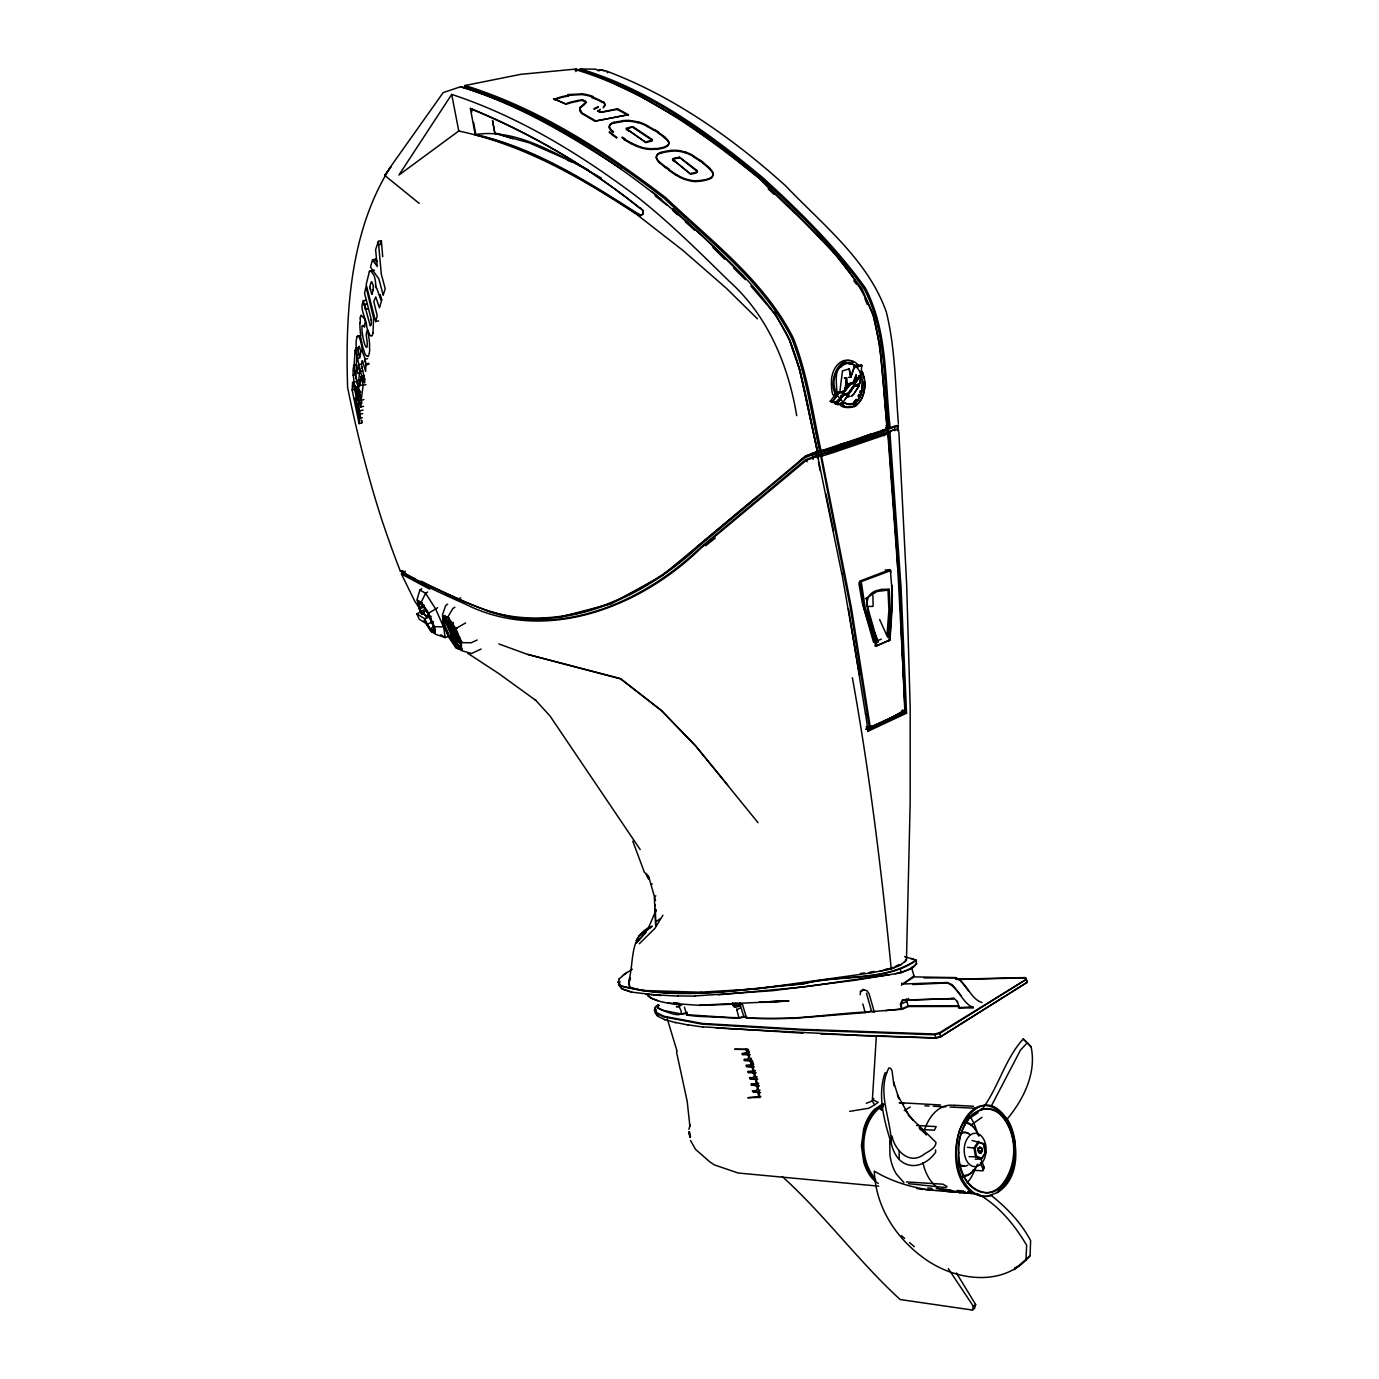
<?xml version="1.0" encoding="UTF-8"?>
<svg xmlns="http://www.w3.org/2000/svg" width="1379" height="1379" viewBox="0 0 1379 1379"><rect width="100%" height="100%" fill="white"/><g stroke="black" fill="none" stroke-linecap="round" stroke-linejoin="round"><path stroke-width="1.5" d="M856.393 380.276L855.549 381.431L856.221 375.105M875.2 1011.669C836.588 1012.479 788.96 1021.684 747.728 1017.805L745.332 1016.306L739.041 1017.719L728.733 1017.478L686.725 1014.703L684.432 1007.135M858.583 365.297C842.586 348.439 827.331 379.053 835.071 393.291C840.259 400.944 831.347 368.9 841.156 366.935A20.685 13.773 86.9 0 1 843.62 364.814A20.564 13.497 89.5 0 1 847.723 363.246A20.685 13.6 86.9 0 1 851.981 363.677C855.428 368.245 862.323 363.642 853.929 366.28M448.416 620.291C444.917 623.653 448.537 618.292 450.761 621.326M845.293 389.171L846.482 377.932L847.671 384.362A12.756 6.154 74.6 0 1 847.775 384.896M362.091 350.628L362.332 352.524M655.732 1011.686L658.111 1016.375M957.129 1191.387C928.412 1191.956 899.125 1185.974 874.286 1171.133C875.648 1207.228 896.143 1238.721 925.671 1259.423C956.319 1280.936 1003.826 1287.4 1030.079 1255.7L1030.63 1240.669C1021.218 1222.777 1006.911 1207.935 991.208 1195.386M446.865 621.791L451.743 623.946L459.276 642.873M1025.993 1259.872L1026.631 1245.237C1014.582 1224.776 998.241 1204.815 977.073 1193.542M855.583 381.328L856.945 378.294L855.566 381.345L853.308 381.535L855.497 381.362M889.714 1140.812L889.972 1155.137A40.767 28.631 -86.8 0 0 896.384 1174.046L903.917 1182.613M658.3 1005.032L655.473 1007.049L654.284 1010.307L656.732 1013.496L663.695 1016.892L701.945 1024.114L801.595 1030.027L934.738 1034.784L939.978 1033.336L1026.545 979.211L939.547 1032.716L934.772 1034.026L935.962 1038.146L940.737 1036.836L1027.389 982.158L1025.2 977.573L955.854 979.211M958.664 1152.723C955.681 1131.607 975.522 1096.443 999.31 1113.577C1018.443 1132.004 1018.081 1166.375 1000.826 1185.94A42.146 27.511 -88.8 0 1 987.261 1192.801C967.282 1192.973 958.733 1169.513 958.595 1152.689C955.613 1188.284 997.517 1212.675 1010.91 1169.961C1022.322 1146.621 1004.688 1089.91 972.057 1114.835M975.16 1159.136L981.331 1159.136L985.657 1152.62L984.192 1143.725L972.074 1140.502M459.5 642.976L461.448 642.062M361.97 420.44L361.746 422.905L359.04 423.629L352.145 389.998L352.61 382.414L355.351 381.724M453.605 634.099L448.761 636.512L443.383 623.618L447.055 621.791L454.622 640.39L459.983 643.131L452.036 623.618L446.968 621.015M369.52 348.525L369.572 344.009A28.201 6.774 78.3 0 0 367.762 331.098L367.659 330.374M875.682 646.286L889.834 639.839L892.368 595.659L890.438 570.337L888.8 569.579M354.989 387.43L355.092 385.775M841.948 392.119L839.845 391.791L842.483 370.917L849.309 368.848L850.757 377.277L854.084 367.469L861.858 365.09L860.892 374.261M876.372 1035.663L872.304 1100.994L874.545 1104.872L868.977 1108.199L849.654 1111.371M847.516 383.948L847.861 385.413L845.551 385.517L847.826 385.43L847.982 383.776M950.993 998.465L954.199 998.465L957.422 1001.516L959.163 1007.584L973.126 1006.894M897.315 429.214L897.074 426.008L889.524 428.61L886.163 427.783L889.524 428.61L898.47 424.973L898.125 428.317M887.197 632.565L888.903 609.897L888.007 590.109L889.231 589.264L890.231 610.001L888.404 637.925L887.197 632.565L887.369 636.753L879.612 619.447M935.617 1149.965L935.651 1152.206C922.137 1171.443 897.729 1170.874 891.386 1143.88C891.23 1119.248 876.372 1092.03 888.886 1067.932L890.817 1068.501L892.023 1070.845L894.023 1085.79M352.61 382.414C364.556 427.007 350.042 374.174 353.696 366.78M470.377 108.355L471.101 108.975C531.398 133.763 588.161 166.876 639.063 207.626C643.355 208.488 644.786 214.693 640.132 215.865L636.65 213.607C586.178 181.425 534.311 148.415 475.255 134.883L470.377 108.355C530.863 133.229 587.85 166.394 638.925 207.281L643.476 210.711M894.833 429.369L894.557 426.197L887.404 428.628M860.22 994.742L860.496 991.449L862.978 989.467L867.029 990.794L869.132 993.931L874.114 1011.393L902.366 1009.221L908.347 1006.532L958.612 1006.446L958.629 1007.997L973.419 1007.894M642.717 214.21L643.045 210.625M861.892 365.849L859.548 365.228L853.825 366.969M353.989 368.055L355.075 350.18L357.885 349.49M356.799 397.411L359.54 396.618M359.488 397.204L355.299 398.307L359.505 418.458L359.04 423.629M897.85 430.886C898.367 427.542 887.766 431.713 886.507 433.747M687.07 1012.238L686.501 1015.099L696.878 1016.289L739.006 1018.133L736.627 1008.963M845.344 388.878L846.482 377.932L844.258 378.122L846.62 378.122M362.677 413.545L359.936 414.269L356.368 386.999L359.126 386.31M860.065 382.535L860.737 375.915L860.031 382.776M672.969 208.729C714.856 248.927 762.863 286.332 789.374 339.113C803.595 374.726 809.042 412.873 817.195 450.14L816.92 452.864L804.44 457.897L699.877 545.429C650.492 591.177 585.196 624.842 516.28 617.826C491.183 613.603 467.877 603.606 444.831 593.211M957.302 1002.567L957.422 1001.516M375.709 285.798L375.674 286.091A10.722 3.206 77.5 0 0 374.054 275.404L370.83 270.801A14.824 4.361 76.4 0 0 369.382 271.473L366.176 284.574L375.64 321.566L378.587 320.893M375.657 286.246L375.674 286.142A2.999 0.896 77.4 0 0 375.622 286.66L375.933 287.849M359.902 372.968C355.437 375.915 356.971 363.315 360.988 364.211M363.487 406.305L360.729 407.012L361.384 401.513L356.351 378.691M859.617 366.228C863.116 362.487 859.341 368.227 854.135 367.417M358.195 350.404L358.919 346.439M362.66 384.896L359.885 385.586C356.765 378.794 361.97 371.623 358.178 364.918M363.918 399.582L361.143 400.306L363.142 385.344L361.091 376.329L363.918 375.622M359.885 385.586L361.039 376.726M362.16 360.781L361.557 364.28A5.344 1 78.2 0 0 361.539 365.021C372.658 413.528 350.8 349.421 357.351 336.321A13.962 2.724 77.4 0 1 357.885 336.08L358.023 336.114M355.075 350.18C359.195 357.816 354.248 365.918 357.109 373.657M360.488 354.093L360.16 356.489M1014.013 1164.083L1014.823 1140.709A45.714 28.649 89.8 0 0 1007.946 1120.024C964.576 1066.656 932.945 1176.253 976.539 1194.61A45.714 29.804 -87 0 0 992.001 1195.265M360.057 319.497L360.35 317.722M816.351 457.328L815.11 452.691L804.853 456.483M365.176 323.255L364.642 326.099M366.349 333.977L367.245 329.977M889.231 589.264C851.532 588.092 872.183 620.24 878.095 642.355L871.959 625.963L874.493 633.392M651.371 926.498C628.738 935.41 634.409 962.576 628.634 981.503M369.865 286.746L370.641 283.643M577.043 101.27C587.23 98.788 588.592 102.08 580.507 107.648M364.608 326.306L364.556 326.564A6.137 1.362 78.5 0 1 364.384 327.202M594.797 121.18L628.393 114.698L594.797 121.18L581.542 113.388L579.852 111.027L579.973 108.2A21.978 7.722 11.4 0 1 580.473 106.872M628.238 115.44L617.396 109.51C613.879 109.286 593.177 115.698 600.055 109.32M599.52 112.406L617.533 108.786L628.393 114.698M629.031 128.161L633.064 126.73L652.474 139.675M646.01 142.554L628.479 130.281L646.01 142.554L652.233 140.899M697.188 171.944A4.223 1.913 18.3 0 0 695.516 170.272L679.399 157.189L675.158 158.016M658.817 1005.446L657.404 1007.877C662.885 1010.411 689.276 1022.684 678.813 1006.394M690.724 174.185L674.572 161.015L690.724 174.185L694.585 173.392M365.952 299.726C356.868 304.156 366.142 317.894 366.711 325.909M734.507 1005.981L734.3 1007.015L737.179 1006.791A3.43 0.983 -16 0 0 739.213 1006.084L740.782 1004.998L740.075 1004.412M690.379 1136.037L690.138 1137.175L690.345 1136.124M688.897 1129.349L690.172 1124.764L689.914 1126.471L687.207 1101.39L676.555 1052.108M688.897 1132.004L690.069 1137.296L690.534 1136.02M373.088 290.021L372.399 292.831M782.324 1176.597C824.418 1214.658 858.427 1261.285 900.142 1299.535L972.454 1310.05L973.333 1306.275L975.642 1304.5L956.423 1272.989M859.755 392.619L860.255 390.585M901.366 985.123L913.863 975.953M372.364 293.003L372.071 294.141M464.171 88.256L465.068 85.498L520.693 74.345L575.87 69.053L585.489 71.208L602.399 77.81L639.684 95.84L681.209 119.766L722.544 148.656L759.553 178.201L796.821 214.055L835.174 254.184L861.927 288.711L873.321 315.446L879.923 346.181L887.3 428.748C865.305 437.85 841.156 447.244 817.557 451.605L808.99 412.735M373.002 333.08L373.588 318.135L365.987 286.746L364.556 293.21L370.83 317.877A6.412 1.655 78.1 0 1 371.106 319.566L371.158 319.98M375.64 321.566L377.208 315.808L373.881 301.863A5.482 1.551 77.5 0 1 373.933 301.053L375.777 296.916L379.466 307.827L381.38 301.363L376.708 288.142M979.762 1147.069L978.211 1149.414L978.728 1152.62L980.814 1153.465L982.382 1151.12L981.848 1147.931L979.762 1147.069L978.297 1149.517L978.762 1152.275L980.555 1152.999L981.9 1150.982L981.434 1148.242L979.211 1147.638M975.642 1304.5L974.574 1308.412L972.454 1310.05M940.737 1036.836L939.547 1032.716M972.54 1170.237L982.641 1170.823L984.296 1167.668L983.33 1166.893M374.571 262.544L375.553 259.131L372.537 259.752L370.486 267.078L378.88 278.954L383.138 294.934M985.468 1152.379L981.331 1159.136L975.505 1156.791L969.058 1156.671M416.992 599.693L419.905 590.022L421.819 588.678M461.189 642.286L455.018 638.305L449.916 625.015M383.259 294.899L385.206 288.711L381.293 274.059M677.727 1003.257L674.072 1003.188M619.361 978.556L618.068 982.417L621.015 986.14C680.347 1001.585 743.022 988.864 803.061 984.02C838.777 974.298 885.284 982.486 916.277 960.336L904.607 956.595M620.016 981.417L618.878 985.037L621.826 988.777L631.944 992.19L660.765 995.552M713.202 174.84L712.495 176.288A20.823 9.481 19.5 0 1 710.978 177.615L708.789 178.649A51.523 23.391 19.6 0 1 699.153 180.546L695.257 180.787A20.823 9.394 19.4 0 1 691.62 180.459M452.209 632.375L455.018 638.615L457.07 639.546L452.933 628.359L450.157 624.566L449.813 627.066L453.794 635.926L455.139 638.477L457.38 639.27M379.983 244.893L381.397 240.722L378.363 241.342L375.605 249.651L377.26 266.526L372.537 259.752M850.843 377.053L854.101 367.572M844.896 389.947L842.931 391.826M442.418 614.982L445.693 605.536L447.641 604.174M855.497 376.519L853.239 382.897L856.256 374.778L855.842 375.605M630.306 978.056L628.841 982.158L629.565 987.14L642.286 990.536M630.479 978.159L629.014 982.244L629.738 987.192M403.444 572.406L401.461 574.078L414.614 600.951L420.061 609.259M463.999 88.204L465.068 85.498C538.603 108.338 604.916 151.104 665.695 197.645C711.254 240.997 764.362 280.713 793.235 337.907C807.353 373.675 812.679 411.925 820.729 449.313L820.505 451.76L816.678 450.812M443.4 616.31L443.745 623.756L448.985 636.34L456.001 646.406L460.776 648.475L460.689 641.304M858.117 396.135L858.858 394.342M858.359 396.394L859.117 394.566M906.537 713.219L905.141 712.391L899.66 587.695L889.041 433.989L889.869 432.006L901.073 587.523L906.537 713.219L867.977 731.266L865.616 713.788M887.007 433.782L887.766 432.006L887.007 433.782L889.041 433.989M598.882 71.019L595.969 69.191L580.318 68.95L579.835 69.967C648.113 90.152 707.703 133.797 761.932 178.787C798.889 212.469 834.709 247.927 864.012 288.59C886.232 330.994 883.422 380.104 888.559 426.37L888.145 428.111M640.132 215.865L643.217 213.762M433.661 625.98L434.695 633.513L430.696 631.013L431.42 630.444M862.478 379.759C865.616 390.36 856.928 410.235 843.862 402.53C838.604 408.115 855.359 409.063 857.273 404.357C865.943 396.583 866.805 379.621 861.772 371.451C861.375 381.845 864.857 394.135 855.704 402.134M686.725 1014.703L687.242 1012.789L681.105 1013.927L662.765 1010.324L657.611 1007.549L658.955 1005.136M421.147 602.14L425.663 593.332L427.662 592.022M442.797 623.084L445.331 618.137M953.596 998.655L902.349 1000.068L900.332 1004.119L901.797 1008.911L901.039 1004.102L902.952 1000.361L906.83 998.999M372.158 335.304L372.537 334.494A29.924 7.205 79.8 0 0 372.968 332.977M796.7 415.648C788.288 365.159 768.069 316.119 729.301 281.316C699.067 251.788 669.091 221.812 635.736 195.766C579.611 153.81 518.538 116.388 451.709 94.41L398.927 175.047L458.759 130.988C523.761 144.778 581.972 178.184 636.839 214.538L682.726 250.254L726.199 288.125L757.467 318.842M849.05 383.948L848.878 384.12A11.394 8.205 77.6 0 0 848.55 384.5L847.999 385.258L851.567 382.759M817.644 458.173L817.781 455.26L883.543 433.213L888.266 433.782L896.884 552.186L904.521 696.585M867.546 1122.23L871.097 1115.714A41.801 28.425 -88.2 0 1 883.905 1104.407M745.884 1049.109L746.987 1052.298L741.919 1053.625L748.487 1054.177L749.435 1052.505L748.107 1049.419L734.766 1049.281L748.107 1049.419M991.191 1106.251L1020.46 1050.16L1027.372 1042.679L1023.201 1039.008C1005.274 1058.658 998.861 1086.014 983.434 1107.458M901.039 1004.102L906.83 1001.413L908.502 998.413M661.61 199.627C601.399 152.069 534.483 109.01 460.586 86.739L443.176 92.6L391.843 164.98C349.904 229.724 345.267 312.326 347.594 387.413C356.747 432.558 368.021 477.289 382.242 521.124C387.913 537.896 393.791 554.617 400.324 571.078C409.735 576.474 419.423 581.3 429.265 585.834M751.555 1058.331L750.59 1060.003L744.005 1059.434C751.796 1060.572 748.831 1051.263 742.298 1054.625L750.279 1054.745M902.038 984.451L914.329 976.884L955.44 977.608C966.955 982.4 970.075 998.81 982.02 1002.533M433.54 621.739L427.18 624.153L419.233 619.223L416.889 613.931L425.128 609.122L426.594 610.001L422.353 613.276L426.576 615.844L429.662 615.482L431.231 619.033M447.675 617.275L452.812 608.553L454.863 607.225M662.885 915.242L654.922 928.36L639.322 943.719M753.572 1064.416L745.987 1065.45L752.572 1066.053L753.572 1064.416L752.348 1060.692L744.367 1060.434L752.348 1060.692M964.645 1124.971L968.024 1119.558M833.192 401.703L830.261 401.358L831.813 402.358M850.791 389.619L848.723 392.756A11.032 8.343 69.6 0 1 848.206 393.36L848.051 393.498A5.154 3.62 77.3 0 1 847.499 393.911L846.413 394.239A8.119 5.24 74.3 0 1 845.861 394.222M575.026 70.398L575.87 69.053L576.836 70.036C645.286 90.79 704.807 134.366 759.829 178.908C800.596 221.261 852.084 258.89 873.2 315.619C882.888 351.955 883.146 389.757 886.956 426.956L886.697 429.627L882.922 429.8M857.755 378.225L856.376 380.328M838.053 404.133L841.638 403.995L846.189 397.859M853.187 394.877L859.238 385.637L857.807 387.861M844.448 388.706L845.086 387.706M575.853 71.57L576.836 70.036M836.898 395.497L834.433 399.169A36.44 30.079 37.7 0 1 833.881 399.91L832.864 400.961M854.29 393.256L857.531 388.24M857.945 377.932L859.065 376.381A16.686 12.876 64.8 0 1 859.496 375.846L860.168 375.226A6.205 4.482 71.5 0 0 859.841 375.502M852.722 386.792L849.774 391.222M850.567 391.705L853.446 387.309M656.266 1009.6L655.077 1012.875L657.524 1016.099L665.074 1019.805M851.136 390.757L852.032 389.378M857.359 378.863L858.117 377.691M656.197 909.812L648.251 928.308L636.115 943.236L646.286 932.152M636.115 940.478L639.304 935.6L652.095 926.309L639.304 935.6M845.913 389.895L851.326 383.655M846.447 389.085L848.499 385.982M849.567 391.533L848.93 392.481M645.475 873.131L648.389 878.888M646.458 873.631L649.147 879.026M835.071 393.929C831.141 401.048 830.847 377.76 832.02 376.329C833.295 368.003 840.535 357.695 850.085 360.815M841.466 392.86L839.897 392.825A7.722 5.223 77.2 0 0 839.501 392.946A6.895 4.671 77.2 0 0 839.104 393.101L838.535 393.515A5.206 3.723 77.5 0 0 838.173 393.756L833.157 400.789M837.553 401.548L836.363 402.289A8.533 5.792 77 0 1 835.829 402.427L834.881 402.478L835.933 402.444A7.085 4.809 77 0 0 836.329 402.323L838.26 400.755A30.148 19.358 -20 0 0 838.622 400.272L838.76 400.048A24.563 20.771 37.8 0 0 839.208 399.393L843.483 394.308A7.171 4.844 77.3 0 1 844.051 394.135L845.706 394.17M842.224 396.566L838.949 401.341M855.256 380.07L854.256 381.5M976.418 1156.102L975.091 1148.138L978.987 1142.329L978.383 1141.329L974.039 1147.862L975.505 1156.791L976.418 1156.102L981.607 1158.222M834.967 395.101L830.279 401.306M840.776 398.703L839.845 400.082M754.365 1072.155L755.399 1070.604L747.763 1071.535L754.365 1072.155L752.9 1067.087L746.315 1066.484L751.865 1066.605L752.951 1070.38M842.293 392.929L845.861 389.878M837.742 399.876L839.035 400.875M841.362 397.841L843.81 395.17A7.257 4.913 77.3 0 1 844.31 395.032L847.568 394.894A13.98 9.429 76.9 0 0 847.878 394.739L848.206 394.532A6.068 4.413 71.5 0 0 848.55 394.256L849.033 393.687A33.854 27.097 26.1 0 0 849.481 393.136L850.343 391.946M838.622 400.238L837.811 401.323M840.259 397.807L838.76 400.048M844.948 399.582L845.62 398.617M852.618 388.55L853.308 387.585M854.101 393.532L851.274 396.29A4.74 3.189 77.1 0 0 851.774 396.118L851.963 396.014M851.929 383.603L853.015 383.793A6.654 4.344 76 0 0 853.773 383.758L854.239 383.621A5.912 4.085 76.4 0 0 854.963 383.19L860.462 376.019M856.876 380.983L859.376 377.243M753.623 1072.741L756.071 1072.983L748.073 1072.586C754.485 1069.88 757.416 1078.843 749.452 1077.602L756.037 1078.24L757.105 1076.723M858.29 377.45L859.72 375.622M837.156 400.703L836.312 401.841M851.998 387.809L853.704 385.724A5.93 4.137 76 0 1 854.256 385.344L859.893 383.517L859.048 384.448M845.948 386.413L847.999 384.069M848.74 392.722L845.017 394.118A9.015 5.861 75 0 0 844.224 394.153L844.017 394.187A5.844 3.947 77.2 0 0 843.465 394.36L843.293 394.428A6.188 4.327 77.4 0 0 842.759 394.739M839.242 400.858L837.277 403.151M846.016 385L846.809 384.051M842.414 404.323L844.724 406.253M845.62 390.223L844.948 391.119M841.397 402.668C836.674 407.408 849.74 408.736 852.084 406.443M757.571 1084.739L758.674 1083.273L751.003 1084.17L757.571 1084.739L756.295 1079.309L749.711 1078.654L757.743 1079.24L756.295 1079.309M856.514 381.38L855.411 382.707M842.914 390.947L841.948 392.05M838.57 401.754L837.553 402.927M836.174 402.03L835.209 403.099M856.462 399.634L854.153 402.185M856.256 399.289L855.17 400.634A20.651 13.773 86.9 0 1 853.997 401.806M844.999 391.136L844.069 392.136A6.861 4.792 77.1 0 1 843.534 392.481L842.672 392.86M843.689 402.616L849.498 404.409L854.98 402.668M580.628 106.924L583.8 104.114M853.67 387.103L854.963 386.068A10.67 7.171 77.3 0 1 855.463 385.896L856.531 385.827M371.451 281.781L370.83 283.023A43.145 12.825 75.9 0 0 370.727 283.85M760.001 1090.099L758.846 1091.478L752.244 1090.772C760.191 1092.444 757.95 1082.722 751.193 1085.152L759.226 1085.911L756.761 1085.652M954.199 998.465L902.952 1000.361M840.19 403.323L838.139 404.633M451.743 623.946L453.484 622.894M916.914 963.645L911.226 968.161L901.366 972.764L854.773 980.297L772.137 990.743L694.93 995.948M853.118 386.31L854.601 385.206M848.895 393.842L848.757 393.98A6.171 4.465 73.1 0 1 848.171 394.497L847.74 394.773M849.498 384.672L849.826 384.345A4.826 3.396 75.4 0 1 850.291 383.983L850.602 383.845A7.533 5.068 77.1 0 1 851.119 383.69M898.867 432.213L906.692 585.144L910.192 708.03L910.157 803.647L906.468 959.974L901.418 964.352L891.213 968.937L870.235 973.022L757.209 988.829L700.756 992.156M1007.653 1118.455C1023.718 1099.08 1036.698 1072.69 1031.078 1046.833L1027.372 1042.679M840.5 396.032L841.552 395.273A7.257 4.913 77.3 0 1 842.052 395.135L842.207 395.101M619.205 978.814L626.876 972.35M904.727 962.111L906.313 960.146L905.538 959.612M856.376 403.116L853.601 405.564M652.388 140.158L646.148 141.813M841.793 573.647L817.695 456.242L806.491 460.155L700.946 548.135C640.614 607.174 545.601 644.527 465.361 604.123C443.848 594.539 422.267 584.799 401.875 572.974M842.948 395.79L844 395.152A9.412 6.361 77.3 0 1 844.413 395.032L844.689 394.946M1014.272 1269.663L1030.079 1255.7M849.361 383.638L850.291 383.052A9.239 6.223 77.2 0 1 850.826 382.897L851.102 382.862M838.329 393.687L839.535 392.981M855.17 382.948L852.205 383.638M817.419 451.364L805.75 455.932L699.463 544.86C643.597 597.245 562.546 635.081 485.822 610.259M757.157 496.474L662.523 575.353L611.173 603.761L561.132 616.741M967.075 1119.593L974.729 1113.06L973.471 1114.06M585.885 102.46L583.489 104.994M586.558 102.511L582.817 100.564M804.302 457.173L799.044 461.551M734.352 1005.446C732.301 1008.015 743.005 1004.998 740.557 1003.36M997.362 1192.525C1041.8 1165.6 996.603 1057.21 959.887 1129.608A45.386 28.321 -88.2 0 0 956.302 1152.844C956.733 1166.962 960.973 1182.027 972.143 1191.422A45.421 29.287 87.7 0 0 987.243 1196.196L996.983 1192.732L1005.722 1184.027A45.714 28.735 -87.4 0 0 1013.979 1164.066M759.605 1097.443L760.898 1096.374L747.832 1097.718L759.605 1097.443L759.036 1092.564C749.297 1091.427 752.313 1091.978 760.432 1092.668L759.036 1092.564M705.686 545.722L715.27 538.12M603.278 107.821L605.157 105.063L603.468 102.46M603.416 107.079L605.295 104.321L603.606 101.736M860.668 375.95L859.806 376.76A11.549 8.843 68.3 0 0 859.41 377.26M674.779 1003.205L675.279 1004.291L679.175 1003.309M841.811 403.857L841.207 404.254A7.602 5.154 77.1 0 1 840.707 404.443L840.862 404.409M739.42 1004.067L734.645 1005.412M904.262 1110.543L910.243 1107.009M475.255 134.883L476.307 134.418C515.849 128.626 553.772 152.948 588.075 169.772M970.747 1125.247L982.02 1117.3M676.813 1006.084C674.228 1008.773 684.294 1004.791 679.123 1005.257M879.819 1108.423L882.146 1110.336L879.699 1108.354L883.249 1106.32M882.767 1105.337C860.134 1121.006 858.186 1157.084 874.493 1177.994M656.869 921.103L660.369 918.621M880.25 1108.699L883.353 1106.475M843.603 391.395L843.19 391.653A13.687 9.257 76.8 0 1 842.741 391.86A7.36 4.982 76.9 0 1 842.259 392.067M622.498 975.539L632.289 969.196M969.403 1118.283L978.125 1112.681M836.363 393.498L837.243 393.049M858.772 384.62L858.307 384.844A5.826 3.913 77 0 1 857.807 384.982L856.687 385M654.835 896.453L655.801 895.867M455.518 628.772L465.619 622.912M599.917 110.061L597.59 111.371M854.359 406.288C862.858 401.53 865.305 390.636 864.702 381.587M433.989 626.721L430.472 628.703L434.195 630.686M405.271 571.268L403.53 572.216M423.508 607.001L419.992 608.966L422.37 614.327M847.861 394.704L847.964 394.653A6.757 4.568 77 0 1 846.965 395.015L846.827 395.049M874.545 1104.872L878.199 1102.321L873.821 1100.252M895.954 715.563L903.797 711.564M433.247 624.566L433.799 631.186L430.334 629.014L426.439 622.894M866.34 729.25L867.96 729.767L875.527 726.595L905.141 712.391L902.555 712.064L884.732 721.027M437.695 607.708L428.3 613.379C429.352 615.723 441.383 639.098 430.817 630.737L425.37 621.912M896.936 966.731L901.314 964.473M361.298 315.395L364.487 318.773A6.809 1.586 78 0 1 364.78 319.549L365.159 320.807M428.473 613.758L422.077 604.709L418.647 602.675L419.664 608.949M456.07 646.268L457.983 645.32L461.12 646.768M449.33 636.098L443.9 623.36L444.072 615.482M456.708 639.563L454.622 640.39M449.795 635.995L457.07 646.699M481.116 649.026L471.446 653.525L461.534 650.629M895.23 966.507L899.177 964.507M422.663 604.657L419.302 602.64M418.682 607.88L424.129 605.174M853.101 382.931L851.377 382.828M450.157 624.566L453.122 623.101M450.14 627.135L449.657 625.152L453.243 623.377M450.761 635.391L458.104 645.079L461.207 646.527M456.69 640.235L455.26 640.942L454.674 639.942M448.985 636.34L456.053 647.216L460.896 644.786M477.186 640.011L471.153 642.769L461.276 642.648M902.469 1008.721L908.123 1005.894L958.957 1006.015M449.295 624.859L451.709 625.635L449.623 625.308M453.794 635.926L455.398 638.184M455.139 638.305L456.587 639.287M459.983 643.131L461.431 642.407M456.57 646.958L462.068 649.044M456.053 647.216L461.655 649.25M453.122 622.377L451.657 623.101M435.385 632.927L431.11 630.599L425.577 621.86M455.363 628.979L456.415 628.462M455.156 629.048L460.672 642.338L460.931 650.009L455.846 647.63L448.416 636.719L442.952 623.584L442.59 615.827L448.244 618.43L455.415 629.083L457.018 628.29M461.034 649.561L460.793 642.028L461.827 641.511M418.096 600.417L418.854 607.967L421.181 613.207M417.492 600.71L422.008 602.726M428.748 613.293L421.715 602.882L417.803 600.554L418.975 607.725L422.077 614.396M425.646 616.93L428.938 615.293M445.383 616.051C438.608 620.171 448.675 629.944 446.072 617.758M434.781 633.22L434.299 625.842M449.037 617.637L443.038 615.982L443.383 623.618M449.744 624.773L449.985 627.049M421.405 603.037L428.473 613.431M448.623 618.809L443.659 616.775L443.986 624.015M457.207 639.011L456.328 639.408M456.983 599.675L460.741 597.865M883.077 1103.596L874.372 1109.474A42.715 29.062 -88.2 0 0 863.616 1129.229L861.41 1145.863L863.788 1162.29A42.818 29.235 -88 0 0 874.838 1181.045L878.251 1183.458M734.473 1004.843C730.008 1007.17 740.626 1007.049 740.557 1004.05A3.585 0.879 -14.5 0 0 739.885 1003.895M651.267 884.37L652.267 883.905M885.766 720.459L865.96 729.129M451.467 625.773L456.949 639.132L448.399 620.636M875.803 724.94L869.839 727.474L866.253 726.992L867.563 726.423M866.253 729.163L904.434 711.323L904.917 708.616M1014.737 1267.784L1018.598 1266.163M875.475 641.528L881.267 639.149M880.043 971.178L894.437 967.679M895.247 973.764C901.625 971.695 918.138 969.42 916.277 960.336M708.616 179.391L710.806 178.356A20.823 9.481 19.5 0 0 712.34 177.029L713.167 173.151A21.237 9.687 18.3 0 0 709.409 168.1M842.552 363.763L843.965 363.229M842.655 364.211L845.448 363.384A20.547 13.566 89.9 0 1 849.688 363.815M416.889 613.931L424.801 618.809L431.162 616.396M887.3 428.748L821.057 450.864M664.833 146.708L666.936 145.76A19.634 7.912 15.2 0 0 668.401 144.519L668.97 143.192A15.393 6.188 15 0 0 668.781 141.641A24.219 9.791 14.5 0 0 664.471 136.952M664.678 147.45L666.781 146.502A19.616 7.912 15.2 0 0 668.246 145.26L668.815 143.933A15.393 6.188 15 0 0 668.625 142.382A24.201 9.791 14.5 0 0 664.316 137.693M661.024 152.259L658.834 153.241A19.944 8.533 16.6 0 0 657.904 153.914M660.886 153.017L658.697 154A19.927 8.533 16.6 0 0 657.749 154.655A17.41 7.447 16.6 0 0 656.387 158.257A22.081 9.429 16.9 0 0 659.886 163.222M447.417 636.839L445.176 637.563L435.35 634.219M887.455 432.885L832.485 451.622L817.781 455.26M448.503 636.77L452.036 635.512M892.885 967.437L890.093 968.403M402.909 570.94L401.41 571.475L415.113 579.077M444.693 626.876L434.195 626.704M862.116 437.195L872.097 433.695M885.921 425.68L887.18 425.249M818.523 457.794L817.695 456.242L815.506 456.087L805.422 459.776L701.015 547.101C646.268 599.4 565.993 637.339 490.217 611.88C466.516 603.088 443.607 592.418 421.026 581.128M887.266 432.006L894.23 429.696L894.816 430.713M739.006 1018.133L745.177 1016.737L746.28 1018.219L793.39 1018.391L865.219 1012.634L871.321 1011.066L873.924 1011.841M403.22 573.509L401.461 574.078L429.662 589.126M817.557 451.605L821.643 450.33M838.432 445.055L844.31 443.193M614.138 122.817L611.466 123.886A18.616 7.223 12.8 0 0 610.552 124.506M614.276 122.076L611.604 123.145A18.616 7.223 12.8 0 0 610.69 123.765A17.117 6.636 12.9 0 0 609.604 127.127M848.585 396.325L846.689 397.307A8.102 5.947 74.4 0 0 846.206 397.876L846.344 397.686A9.36 6.929 72.9 0 1 846.844 397.186L849.878 396.256L848.723 396.29M849.05 368.882L850.757 377.277L848.481 377.329M738.144 1005.601L737.455 1003.274M832.588 401.237L834.726 402.444L832.278 402.496M400.324 571.078L402.03 570.596M855.428 385.861L855.497 385.844A15.703 10.567 77.4 0 0 854.928 386.034M690.276 1137.158L689.621 1131.9M359.505 418.458L362.246 417.734M360.315 410.77L363.056 410.046M358.057 397.307L355.334 398.014L359.936 414.269M681.019 1014.341L687.052 1013.186M363.142 385.344L365.952 384.638M359.367 386.672L356.609 387.361L360.729 407.012M352.145 389.998L354.868 389.309M358.695 380.035L361.488 379.328M359.781 371.468L362.591 370.779M352.972 375.243L355.73 374.554M677.141 1003.205L673.383 1003.119M367.641 358.626L364.78 359.333L366.125 364.883L368.986 364.177M353.42 365.556L356.23 364.711L356.403 365.711M368.762 363.263L365.9 363.953L366.125 364.832M357.04 358.626L359.85 357.937L358.264 351.49M355.575 348.18L358.402 347.508M732.577 1003.291L736.317 1003.205M357.161 336.597L360.005 335.924M858.41 385.792L858.152 385.844M365.349 309.396L368.279 308.741M363.022 300.381L364.073 304.38L367.331 303.656M866.271 1103.286L872.304 1100.994L873.786 1098.511M369.4 271.508L372.382 270.87A14.807 4.361 76.4 0 1 373.726 270.129L374.433 270.301M629.048 127.454L633.064 126.73M690.879 173.426L694.74 172.634A14.186 6.343 18.8 0 0 697.222 171.72M837.88 404.685L834.829 403.564L839.346 404.581M885.421 969.368L887.318 969.006M679.244 157.93L675.124 158.74A13.135 5.671 17.2 0 0 672.866 159.568M837.553 392.963L838.587 392.894A19.806 11.773 62.1 0 1 838.984 392.929L839.225 392.963M752.9 1067.087L754.313 1066.846M577.18 100.529L582.938 99.822M889.748 974.643L803.923 986.916L718.2 994.862M874.286 971.454L869.959 972.126M870.907 972.833L868.753 973.178M567.786 94.599L582.145 93.875M567.648 95.323L582.007 94.617A13.945 4.189 9 0 1 589.161 95.961A16.841 5.033 9 0 1 590.798 96.478L593.142 97.288M640.907 215.227L636.891 213.055C586.523 180.908 534.724 148.001 475.789 134.487L473.6 122.455M689 1132.056L689.655 1135.641M981.434 1148.242L977.452 1148.104M860.375 973.505L864.495 972.919M736.61 1009.945L740.109 1007.98M471.635 108.924L471.756 112.164M622.205 120.594L627.583 120.387A18.496 6.981 13.5 0 1 629.031 120.438M622.067 121.335L627.428 121.111A18.496 6.981 13.5 0 1 628.893 121.18M817.247 456.242L822.074 456.053L833.278 452.571L888.266 433.782L883.543 433.213M670.022 150.432L674.693 150.259A17.393 7.378 16.9 0 1 685.173 152.018M669.866 151.19L674.538 151A17.375 7.378 16.9 0 1 685.018 152.759M655.87 148.518L651.112 148.708A19.685 7.964 14.8 0 1 647.32 148.398L644.993 148.07A15.979 6.43 14.8 0 1 640.235 146.881M655.714 149.26L650.957 149.449M886.628 1072.81L884.973 1072.965C877.061 1096.098 884.422 1121.437 891.386 1143.88M1025.855 978.78L1025.2 977.573M699.119 181.407L695.102 181.545M885.542 1010.617L901.797 1008.911M851.188 407.305L846.275 406.96M858.496 365.211L856.031 364.97M845.396 362.918L851.153 363.987M761.725 1002.43L788.736 1000.964L769.792 1001.55M738.748 1004.033L699.636 1005.377L667.764 1003.102M856.962 385.741L859.255 385.689L857.014 385.861M837.605 391.981L839.845 391.877M772.102 1001.602L788.736 1000.964L699.325 1005.205M912.95 984.537L947.166 982.951C958.801 987.364 961.542 1002.257 972.919 1007.463M956.336 979.504L1025.838 977.883L1026.51 980.21M901.694 1103.183L904.141 1103.648L899.211 1102.683L940.461 1104.958M867.357 606.484L873.114 606.364L872.924 595.676M860.496 991.449L861.961 991.432M700.894 992.225L642.149 990.467M678.089 995.948L695.206 996.138M901.676 711.168L904.796 710.444L900.797 619.861M924.068 977.918L955.716 977.797L960.198 980.141L968.472 990.743M973.557 1106.251L954.389 1105.251M851.688 382.81L852.843 382.948M759.588 1001.826L763.794 1001.912M841.828 392.067L840.794 391.946M952.027 1191.99L965.559 1192.352L947.08 1191.249L972.626 1193.266L955.595 1191.852L960.525 1192.766L942.236 1189.215M934.772 1034.026L802.078 1029.32L702.187 1023.442L663.988 1016.271L657.042 1012.875L654.611 1009.704L655.714 1006.567L658.317 1004.774M935.962 1038.146L856.204 1035.457M678.365 996.138L645.941 994.276M855.704 1035.164L716.115 1027.993M916.621 1125.454L936.169 1126.609L934.462 1130.194L920.155 1129.487M820.867 1033.991L935.617 1037.835L940.857 1036.405L1027.389 982.158L1026.683 980.814M924.878 1105.855L929.067 1106.044M933.255 1106.251L945.804 1106.837M949.993 1107.044L975.091 1108.233M981.365 1108.526L985.554 1108.733M984.968 1152.585L983.486 1143.622M802.94 1033.181L702.756 1026.821M906.399 1181.941L943.012 1184.199L947.011 1186.612L945.735 1187.56L908.52 1183.699M815.196 452.743L817.454 451.984L799.837 369.779L789.253 339.01M977.883 1150.689L982.382 1151.12M888.61 427.611L890.11 427.731L889.972 426.163C884.853 379.69 887.628 330.374 865.254 287.815C835.864 247.082 799.975 211.539 762.932 177.805C708.599 132.608 648.768 89.17 580.318 68.95M925.085 1189.646L933.583 1190.301M974.763 1193.904L955.595 1191.852M967.506 1147.328L975.091 1148.138M866.839 726.699C878.061 727.336 897.798 713.805 903.9 710.323M885.301 569.906L890.438 570.337L890.731 572.457M859.048 582.438L890.541 570.665L889.714 569.665L859.565 581.231M927.774 1187.974L931.98 1188.319M936.186 1188.681L950.907 1189.922M957.216 1190.456L963.525 1190.991M967.73 1191.353L971.936 1191.715M878.716 1186.164L738.144 1173.012L714.253 1164.859L709.995 1161.98L695.533 1149.362L690.5 1140.467M880.853 589.436L888.007 590.109L877.01 591.505L865.426 598.727M888.938 639.735L889.834 639.839M682.088 1004.843C670.522 1003.55 657.869 1002.636 647.923 996.052L647.199 994.19M874.889 645.786L876.579 646.389M888.352 640.821L889.248 640.925M687.897 1024.804L703.29 1027.096M691.637 180.494L684.829 178.822M916.863 1188.526L922.965 1189.491M816.782 457.397L815.92 456.121L818.592 457.69M605.415 70.846L600.21 69.846M598.848 69.639L604.536 70.691M815.972 451.657L817.023 451.847M675.21 1022.408L688.449 1025.08M371.692 281.712L373.157 285.125A7.86 2.275 77.5 0 1 373.33 286.901M464.757 86.722C537.982 109.682 604.071 152.242 664.626 198.679C710.047 241.877 762.949 281.488 791.805 338.441C805.888 374.105 811.214 412.235 819.247 449.52L819.419 450.83M527.674 654.439L620.946 679.002L661.472 710.65L695.499 745.884L727.612 784.944M456.225 648.147L462.224 649.647M911.226 958.371L915.966 960.163C883.905 981.969 839.535 974.022 803.112 983.71C743.109 988.571 680.45 1001.275 621.153 985.847L618.206 982.158M664.506 1019.512L675.762 1022.684M492.579 120.628L494.871 133.453L529.226 142.83L574.164 162.636L601.33 178.063M431.144 631.582L435.23 632.737M496.664 133.315L512.747 138.745M632.254 992.363L622.17 988.95L619.223 985.227M498.888 643.941L526.847 654.163L620.154 678.468L661.248 710.323L695.602 745.763L758.019 822.694M593.28 96.564L590.936 95.754A16.841 5.033 9 0 0 589.264 95.254A13.945 4.189 9 0 0 582.11 93.806M657.731 1000.689L650.595 997.982L647.578 994.38M978.987 1142.329L984.158 1144.449M567.338 160.223L571.182 161.843M849.688 363.815L851.067 364.418M464.551 601.83L428.3 585.368M443.555 615.741L448.503 617.895L455.897 628.721L461.31 641.769L461.551 649.302M457.621 642.028L455.26 640.942M456.104 646.803L460.982 649.095L460.741 641.735M404.943 572.544L403.737 571.492M733.145 1003.912L733.956 1006.394M647.354 125.782L654.508 129.816M647.199 126.506L654.37 130.557M862.978 989.467L864.116 990.07M597.728 110.63L599.658 111.665M631.203 143.002L624.101 138.814M631.048 143.744L623.946 139.572M362.505 360.729L365.607 371.347L365.969 364.211M594.935 120.438L582.214 113.095L579.869 108.924A21.978 7.722 11.4 0 1 580.335 107.614M419.905 590.022L425.663 593.332L435.557 608.811L443.676 627.238L445.176 637.563L440.78 634.823M851.67 361.505L853.205 362.436M693.654 156.051L700.291 160.412M693.499 156.792L700.136 161.171M632.909 127.471L652.319 140.417M430.834 630.496L434.73 632.944M676.348 174.633L668.729 169.376M676.193 175.392L668.591 170.134M621.102 168.927C571.113 136.021 518.039 104.149 460.586 86.739M657.8 131.901L664.764 136.917M657.662 132.643L664.626 137.659M467.843 653.336L498.905 673.659L535.862 700.429L534.966 699.515L549.945 715.891L640.184 849.55M359.229 346.301L360.315 349.611A7.188 1.379 78.4 0 1 360.522 351.266A11.377 2.051 79.4 0 1 360.402 353.782M679.399 157.189L695.774 169.479A4.223 1.913 18.3 0 1 697.343 171.203M655.094 195.818L666.626 204.919M370.072 325.272L364.401 304.311L364.297 305.328M703.324 162.67L709.685 168.066M703.169 163.411L709.53 168.807M665.729 167.1L660.213 162.463M665.592 167.859L660.076 163.205M419.182 203.385L384.551 175.271M651.784 191.285L702.721 236.137L744.401 277.351M815.506 456.087L816.42 456.845M901.435 1235.653L904.658 1238.428M909.502 1242.565L914.363 1246.702M768.172 188.854L774.153 194.422M1023.201 1039.008L1031.078 1046.833M672.866 210.556L677.554 214.779M685.363 221.829L694.723 230.293M362.884 352.886L364.642 357.575M450.278 624.859L455.036 633.65M891.972 1136.089C894.712 1149.914 908.692 1164.807 922.861 1155.171C927.464 1151.534 935.531 1149.103 936.031 1142.45L908.123 1115.094M712.943 247.53L724.751 259.235M733.628 268.009L745.436 279.713M919.069 1127.763L926.395 1135.003M853.825 365.831L855.049 367.055M750.831 285.97L775.084 314.102M821.315 455.087L851.446 607.932L870.235 726.94L869.235 727.043L850.395 608.053L820.746 456.173M853.825 280.782L856.445 284.16M912.881 1119.989L906.158 1111.164L907.623 1113.267L897.522 1094.926L898.953 1098.873L893.626 1081.877M607.639 72.759L606.398 71.053C673.262 96.151 732.801 138.279 785.668 185.872C822.608 224.622 868.029 260.131 886.352 312.085C895.299 348.508 895.385 386.206 898.367 423.405M960.887 995.431L952.251 984.744L947.373 982.486L902.297 984.02L901.763 983.124M377.156 261.441L375.553 259.131M447.623 618.033L455.346 629.1L460.483 641.476M457.983 645.32L451.105 635.219L446.055 623.067L445.813 617.671M973.333 1306.275L948.287 1268.611M423.956 620.412L430.696 631.013M774.36 312.068L789.271 339.734L799.441 369.434L808.577 410.701M898.022 429.403L898.798 430.903M371.727 294.296L369.865 287.297M427.973 613.655L433.609 626.359M425.128 609.122L426.301 611.776M427.18 624.153L424.801 618.809M420.767 613.241L417.199 600.606L421.147 602.951L428.179 613.914L432.851 624.98M428.145 613.603L433.695 626.152M423.301 611.638L424.87 615.172M835.071 394.325L835.881 396.187M746.728 1050.143L748.487 1054.177M860.013 371.451L860.393 372.347M359.557 337.872L359.229 337.148A14.273 2.775 77.1 0 0 358.057 336.269M446.951 621.36L451.14 632.03M864.926 298.76L867.391 304.638M450.881 629.617L452.053 632.427M459.397 637.115L461.258 641.563M455.449 628.996L460.793 642.028M455.087 633.806L457.07 639.546M453.708 630.927L456.759 639.098M981.107 1159.722L984.296 1167.668M980.383 1162.618L983.503 1170.478M873.545 642.304L862.461 603.554L858.927 583.662M806.491 460.155L807.094 461.775M632.789 841.173L644.545 872.7M908.347 1006.532L906.83 1001.413M875.803 645.889L863.737 607.432L859.962 582.507L860.479 581.317L861.341 582.317L865.081 607.156L877.13 645.613L889.972 640.08L892.092 608.88L892.041 585.299M748.866 1055.176L750.59 1060.003M732.852 1005.377L732.197 1003.154M863.409 374.467L861.961 371.089L861.444 375.295M873.648 628.428L867.408 606.364L866.667 598.469M751.124 1064.192L749.9 1060.468M750.934 1061.02L752.572 1066.053M875.131 635.254L875.958 637.943M667.315 1018.995L677.106 1051.35M901.332 972.54L900.47 969.575M742.367 1004.033L746.504 1017.805M739.592 1002.688L743.712 1016.409M648.458 875.786L655.559 900.556M891.23 968.834C881.577 871.425 869.77 774.084 852.377 677.692M862.84 1003.981L865.219 1012.634M911.485 967.213L914.018 976.073M866.46 993.242L871.407 1010.635M380.225 294.589L381.655 299.76A4.551 1.396 77.8 0 1 381.811 300.26L379.587 294.899M754.641 1073.207L756.037 1078.24M359.178 396.049L358.868 394.911M370.313 288.573L370.623 289.693M861.685 377.57C860.272 370.951 855.928 363.246 848.413 362.746A21.03 13.824 89.3 0 0 842.759 364.435C815.437 387.93 860.393 431.489 862.72 381.88M859.6 375.605L860.134 377.656M365.039 306.81L365.694 309.31L364.642 305.242M364.384 305.638L364.487 304.621M364.694 357.799L365.09 359.402M361.488 366.262L361.987 368.314M364.883 359.764L365.504 362.298M365.366 361.729L364.918 359.902M755.278 1078.999L756.226 1083.032M358.885 353.713L359.247 355.299M361.763 361.97L362.022 363.056M364.297 377.312L364.814 379.57M353.869 367.572L354.369 369.744M354.041 368.365L355.506 374.76M354.403 369.951L355.127 373.088M355.299 373.916L356.247 378.122M355.644 375.519L356.989 381.466M360.815 398.807L361.143 400.306M357.058 381.862L360.867 399.169M359.005 368.848L359.229 369.882M494.871 133.453L492.544 120.542M361.746 422.905L361.143 420.009M361.643 342.268L361.298 340.579A17.031 3.379 78.3 0 1 360.746 337.39L360.419 335.028M360.281 391.033L360.54 392.257M360.195 415.493L360.574 417.268M825.935 493.958L833.502 530.76M359.109 410.184L359.298 411.08M813.093 459.414L812.145 454.449L887.869 429.145L888.024 432.179M356.334 396.48L356.506 397.359M818.471 462.293L820.109 470.515M451.709 94.41L458.759 130.988M841.862 573.268L859.496 674.814M812.955 453.105L813.282 454.863L852.429 442.418L887.697 429.972L887.266 427.214M757.795 1085.825L758.846 1091.478M863.995 376.76L864.426 379.156M758.605 1096.167L757.985 1092.409M848.447 608.639L865.512 714.322M361.712 401.858L361.901 403.03M886.731 433.23L886.076 427.318M418.992 602.795L419.992 608.966M867.615 727.354L867.977 731.266M362.332 333.08L362.729 335.804A18.875 3.896 78.4 0 0 363.108 337.993L363.832 341.165A7.998 1.672 78.4 0 0 366.538 347.405M381.242 273.594L378.363 241.342M382.707 256.718L381.397 240.722M887.835 433.609L897.867 570.096M884.094 433.799L884.249 435.747M654.353 897.419L655.732 926.412L655.387 908.882M902.487 709.926L902.555 712.064M713.133 175.064L713.012 173.892A21.219 9.687 18.3 0 0 709.254 168.841M899.16 1150.948L899.177 1158.808M373.33 286.884A11.79 3.241 78.7 0 1 372.985 289.762M371.141 319.962A7.774 1.931 78.5 0 1 370.158 325.772M372.14 335.442A11.894 2.896 79.5 0 1 369.4 334.235M369.4 334.011A6.516 1.569 78.5 0 1 368.727 332.511M368.641 332.891A21.133 5.033 78.4 0 1 367.245 328.409A78.396 16.669 77.9 0 1 366.504 326.392M365.366 321.186A5.706 1.327 78.1 0 1 365.159 323.1M362.384 326.133A6.292 1.396 78.1 0 1 363.866 326.289M362.263 333.011A12.377 2.741 77.7 0 1 362.281 325.772M366.573 347.112A6.171 1.345 78.8 0 0 367.021 346.577L367.107 346.267A10.636 2.31 78.8 0 0 367.262 345.026A7.757 1.689 78.7 0 0 367.262 343.233A14.186 3.137 78.5 0 0 366.676 338.476A13.462 3.051 78.4 0 0 366.521 337.269L366.452 336.7A11.342 2.499 78.4 0 1 366.331 335.942L366.297 335.786A6.119 1.379 78.4 0 1 366.4 334.132M369.762 349.146A34.268 7.412 79.3 0 1 368.279 356.299M368.038 355.868A19.582 4.171 79.5 0 1 367.21 356.368L365.607 355.058A9.86 2.068 78.7 0 1 364.694 353.179L362.867 347.37A21.857 4.361 78.4 0 1 361.626 342.285M360.746 335.39A28.407 5.706 78.3 0 1 359.885 322.514M360.143 323.1A59.142 13.411 76.8 0 1 360.402 320.393M360.333 317.67A39.37 9.067 76.5 0 1 360.471 317.084M360.488 316.98A15.79 3.585 76.9 0 1 361.264 315.257M359.557 338.01A9.584 1.913 78.2 0 1 362.143 350.783M363.246 349.49A7.188 1.379 78.4 0 1 363.366 350.576M875.889 1180.286A41.801 28.459 -88.2 0 1 863.357 1154.033L862.789 1145.88A41.801 28.459 -88.2 0 1 867.598 1122.075M654.939 906.262A13.049 2.689 -17 0 1 655.215 904.727M655.49 912.812A14.479 3.017 -17 0 1 655.783 911.105M964.18 1122.937A26.304 17.341 -88.7 0 1 978.952 1136.106M977.866 1164.117A26.304 17.341 -88.7 0 1 963.576 1175.529M964.8 1121.748A27.563 18.203 -88.8 0 1 978.435 1135.4M977.315 1164.772A27.563 18.203 -88.8 0 1 962.318 1176.718M964.369 1165.876A16.634 10.963 -88.7 0 1 958.888 1163.686M960.956 1133.624A16.634 10.963 -88.7 0 1 968.489 1133.641M967.799 1165.238A17.1 11.273 -88.7 0 1 958.284 1164.083M960.422 1133.142A17.1 11.273 -88.7 0 1 969.902 1134.417M969.178 1115.421A43.249 28.7 -88.7 0 1 977.504 1134.227M974.919 1169.702A43.249 28.7 -88.7 0 1 967.127 1182.872M950.028 1191.68A43.249 28.7 -88.7 0 1 922.93 1162.721M923.861 1132.021A43.249 28.7 -88.7 0 1 954.733 1105.596M958.595 1152.551A42.146 27.511 -88.8 0 1 964.766 1124.712M566.321 104.27A69.639 27.752 13.5 0 1 577.284 101.425M554.496 99.891A77.931 29.786 13 0 1 568.751 96.03M598.227 107.286A100.098 25.563 -1.5 0 1 594.073 109.269M591.953 97.685A37.716 11.756 9 0 1 602.416 102.529M566.459 103.528A69.657 27.735 13.5 0 1 577.405 100.684M598.365 106.545A100.115 25.546 -1.5 0 1 594.194 108.527M592.091 96.961A37.716 11.739 9 0 1 602.537 101.805M554.634 99.15A77.948 29.769 13 0 1 568.872 95.306M624.808 139.538A111.096 32.803 19.1 0 1 622.067 137.797M631.341 143.675A24.219 9.291 15.2 0 0 640.149 147.536A15.979 6.43 14.8 0 0 644.838 148.811L647.182 149.173A19.668 7.964 14.8 0 0 650.94 149.432M664.85 147.536A46.093 18.306 14.4 0 1 655.87 149.38M654.646 130.453A123.507 60.693 7.4 0 1 657.938 132.539M638.391 122.628A25.115 9.843 12.9 0 1 647.458 126.437M628.945 121.249A16.876 6.257 13.4 0 1 638.184 122.852M614.569 123.076A49.403 20.047 15 0 1 622.55 121.714M609.466 127.868A17.117 6.654 12.9 0 1 610.518 124.489M613.379 132.47A24.908 9.619 12.7 0 1 609.242 127.833M616.758 138.107A87.997 30.683 16 0 1 609.242 132.367M628.565 130.919A5.516 2.068 13.9 0 1 626.169 128.936M626.652 129.04A13.152 5.085 13.2 0 1 629.152 128.368M624.963 138.796A111.113 32.786 19.1 0 1 622.222 137.055M640.304 146.795A24.236 9.291 15.2 0 1 631.479 142.916M664.988 146.795A46.093 18.306 14.4 0 1 656.025 148.639M654.801 129.712A123.541 60.659 7.4 0 1 658.093 131.798M638.546 121.886A25.115 9.843 12.9 0 1 647.613 125.713M629.083 120.507A16.876 6.257 13.4 0 1 638.339 122.128M614.706 122.335A49.403 20.03 15 0 1 622.687 120.99M613.517 131.729A24.908 9.619 12.7 0 1 609.397 127.092M616.896 137.366A88.015 30.666 16 0 1 609.38 131.626M628.721 130.178A5.516 2.068 13.9 0 1 626.307 128.195M626.79 128.299A13.152 5.085 13.2 0 1 629.307 127.626M669.143 170.117A96.771 33.113 22.7 0 1 666.143 167.842M676.434 175.323A21.237 8.946 19.5 0 0 684.725 179.477L691.482 181.252A20.823 9.394 19.4 0 0 695.068 181.511M708.53 179.339A51.506 23.391 19.6 0 1 698.998 181.304M700.325 161.084A105.028 55.97 12 0 1 703.376 163.343M685.122 152.621A22.116 9.877 16.4 0 1 693.689 156.723M661.075 153.138A51.075 22.254 17.6 0 1 670.125 151.414M674.641 161.671A4.792 2.017 17.9 0 1 672.504 159.499M697.067 172.461A14.186 6.343 18.8 0 1 694.533 173.358M669.298 169.358A96.789 33.096 22.7 0 1 666.298 167.083M684.88 178.736A21.237 8.946 19.5 0 1 676.589 174.564M700.48 160.343A105.063 55.97 12 0 1 703.531 162.601M685.277 151.88A22.116 9.877 16.4 0 1 693.844 155.982M661.231 152.397A51.075 22.236 17.6 0 1 670.263 150.656M656.525 157.499A17.41 7.447 16.6 0 1 657.938 153.931M660.041 162.463A22.098 9.412 16.9 0 1 656.404 157.482M674.779 160.929A4.792 2.017 17.9 0 1 672.659 158.757M673.021 158.826A13.135 5.654 17.2 0 1 675.245 158.085M553.617 98.702L566.114 104.166L553.617 98.702M388.878 169.565L385.051 175.03L390.809 166.945L388.878 169.565M860.755 375.933L858.496 376.036L860.755 375.984M980.452 1164.445A16.703 10.963 -88.9 0 0 980.831 1135.52A16.703 10.963 -88.9 0 0 964.197 1149.896A16.703 10.963 -88.9 0 0 980.452 1164.445"/></g></svg>
